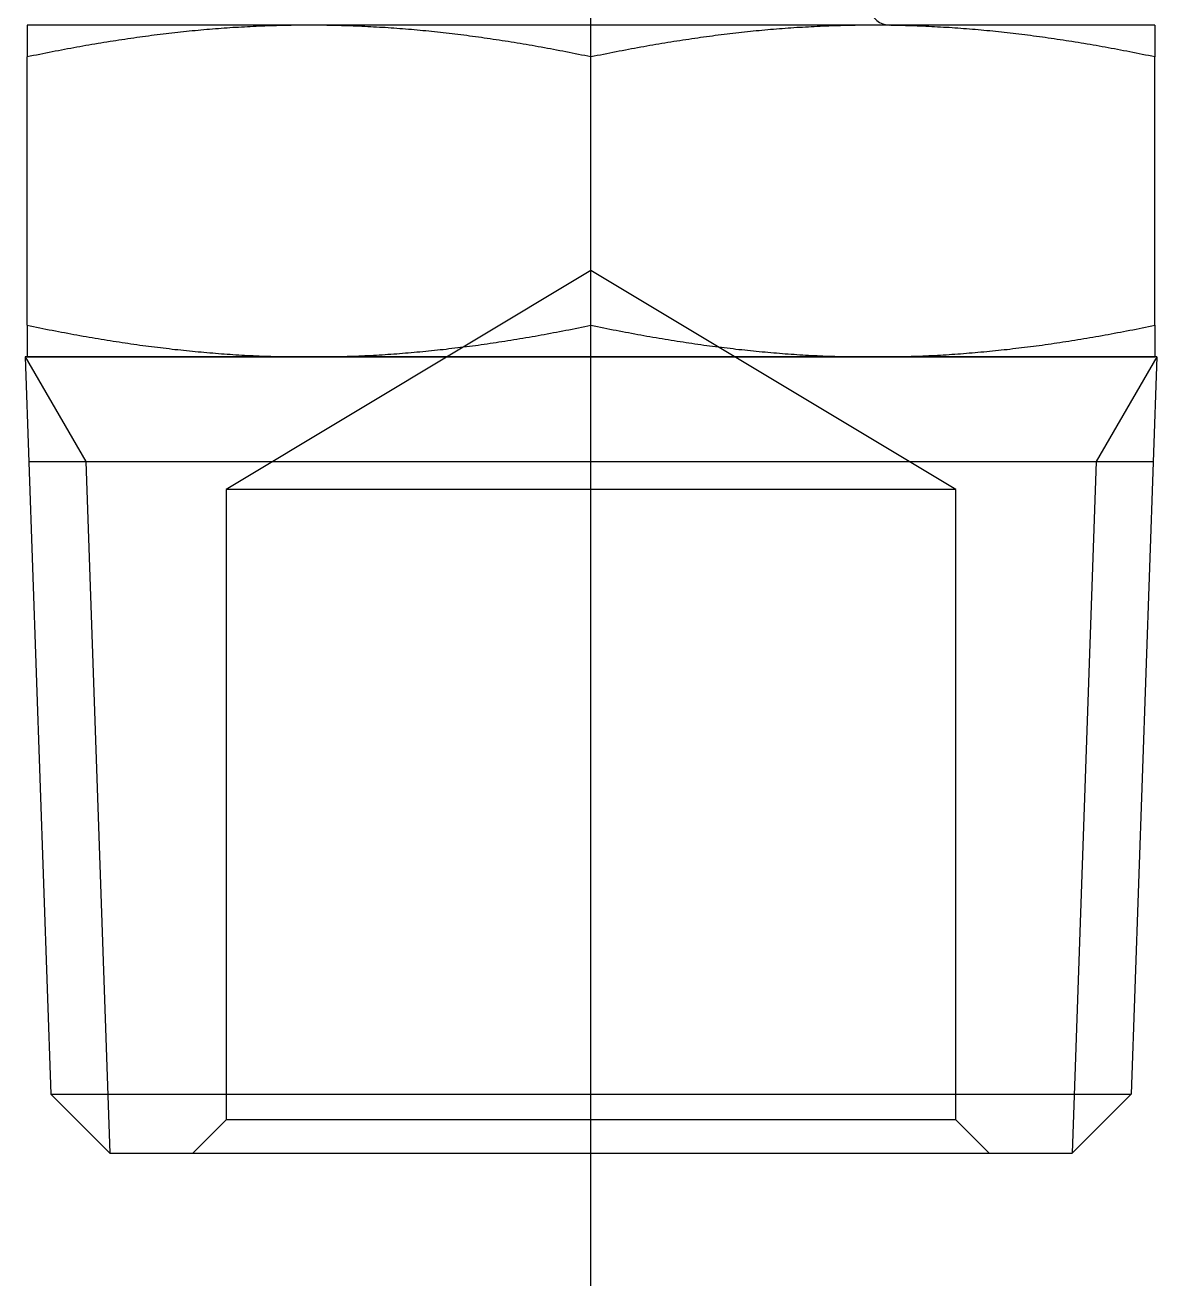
# Model space of a CAD drawing. Extents: x -36.1 to 45, y -45.6 to 7.6.
# Drawn here: x 27.94 to 45, y -26.9 to -7.9 of the extents above; entities that cross this region are included whole.
import ezdxf

# ---------------------------------------------------------------- set-up
doc = ezdxf.new("R2010")
doc.units = 0
doc.linetypes.add('CENTER', pattern=[50.8, 31.75, -6.35, 6.35, -6.35])
doc.linetypes.add('DASHED', pattern=[19.05, 12.7, -6.35])
doc.layers.get('0').update_dxf_attribs({"linetype": 'CONTINUOUS'})
doc.layers.add('CENTER', color=1, linetype='CENTER')

msp = doc.modelspace()

# ---------------------------------------------------------------- linework, layer by layer
at = {"color": 7, "linetype": 'CONTINUOUS'}
for p, q in [((32.218, -7.9), (27.968, -7.9)), ((27.968, -7.9), (27.968, -8.379)), ((40.718, -7.9), (32.218, -7.9)), ((44.968, -7.9), (40.718, -7.9)), ((44.968, -7.9), (44.968, -8.379)), ((27.968, -12.421), (27.968, -8.379)), ((36.468, -12.421), (36.468, -8.379)), ((44.968, -12.421), (44.968, -8.379)), ((27.968, -12.421), (27.968, -12.9)), ((44.968, -12.421), (44.968, -12.9)), ((44.996, -12.9), (27.94, -12.9)), ((27.94, -12.9), (28.328, -24.013)), ((27.968, -12.9), (32.218, -12.9)), ((32.218, -12.9), (40.718, -12.9)), ((40.718, -12.9), (44.968, -12.9)), ((44.996, -12.9), (44.608, -24.013)), ((27.995, -14.478), (44.941, -14.478)), ((28.328, -24.013), (44.608, -24.013)), ((29.215, -24.9), (28.328, -24.013)), ((43.721, -24.9), (44.608, -24.013)), ((29.215, -24.9), (43.721, -24.9))]:
    msp.add_line(p, q, dxfattribs=at)
at = {"color": 3, "linetype": 'DASHED'}
for p, q in [((36.468, -11.595), (30.968, -14.9)), ((41.968, -14.9), (36.468, -11.595)), ((30.968, -14.9), (30.968, -24.4)), ((41.968, -14.9), (30.968, -14.9)), ((41.968, -24.4), (41.968, -14.9)), ((30.968, -24.4), (30.468, -24.9)), ((41.968, -24.4), (30.968, -24.4)), ((42.468, -24.9), (41.968, -24.4))]:
    msp.add_line(p, q, dxfattribs=at)
at = {"color": 3, "linetype": 'CONTINUOUS'}
for p, q in [((27.94, -12.9), (28.851, -14.478)), ((44.996, -12.9), (44.085, -14.478)), ((28.851, -14.478), (29.215, -24.9)), ((44.085, -14.478), (43.721, -24.9))]:
    msp.add_line(p, q, dxfattribs=at)
at = {"color": 7}
for points in [[(32.218, -7.9, 0), (32.173, -7.9, 0), (32.128, -7.9, 0), (32.084, -7.901, 0), (32.039, -7.901, 0), (31.994, -7.901, 0), (31.95, -7.902, 0), (31.905, -7.903, 0), (31.861, -7.904, 0), (31.817, -7.905, 0), (31.773, -7.906, 0), (31.728, -7.907, 0), (31.684, -7.908, 0), (31.64, -7.91, 0), (31.596, -7.911, 0), (31.552, -7.913, 0), (31.508, -7.914, 0), (31.464, -7.916, 0), (31.42, -7.918, 0), (31.376, -7.92, 0), (31.332, -7.922, 0), (31.288, -7.925, 0), (31.244, -7.927, 0), (31.201, -7.929, 0), (31.157, -7.932, 0), (31.113, -7.935, 0), (31.069, -7.937, 0), (31.026, -7.94, 0), (30.982, -7.943, 0), (30.938, -7.946, 0), (30.894, -7.95, 0), (30.851, -7.953, 0), (30.807, -7.956, 0), (30.763, -7.96, 0), (30.72, -7.963, 0), (30.676, -7.967, 0), (30.632, -7.971, 0), (30.588, -7.975, 0), (30.545, -7.979, 0), (30.501, -7.983, 0), (30.457, -7.987, 0), (30.413, -7.992, 0), (30.369, -7.996, 0), (30.326, -8.001, 0), (30.282, -8.005, 0), (30.238, -8.01, 0), (30.194, -8.015, 0), (30.15, -8.02, 0), (30.106, -8.025, 0), (30.062, -8.03, 0), (30.018, -8.035, 0), (29.974, -8.041, 0), (29.93, -8.046, 0), (29.886, -8.052, 0), (29.842, -8.057, 0), (29.797, -8.063, 0), (29.753, -8.069, 0), (29.709, -8.075, 0), (29.665, -8.081, 0), (29.62, -8.087, 0), (29.576, -8.093, 0), (29.531, -8.1, 0), (29.486, -8.106, 0), (29.442, -8.113, 0), (29.397, -8.119, 0), (29.352, -8.126, 0), (29.308, -8.133, 0), (29.263, -8.14, 0), (29.218, -8.147, 0), (29.172, -8.154, 0), (29.127, -8.162, 0), (29.082, -8.169, 0), (29.037, -8.177, 0), (28.991, -8.184, 0), (28.946, -8.192, 0), (28.9, -8.2, 0), (28.855, -8.208, 0), (28.809, -8.216, 0), (28.763, -8.224, 0), (28.717, -8.232, 0), (28.671, -8.24, 0), (28.625, -8.249, 0), (28.579, -8.257, 0), (28.533, -8.266, 0), (28.486, -8.275, 0), (28.44, -8.284, 0), (28.393, -8.293, 0), (28.346, -8.302, 0), (28.299, -8.311, 0), (28.252, -8.32, 0), (28.205, -8.33, 0), (28.158, -8.339, 0), (28.111, -8.349, 0), (28.063, -8.359, 0), (28.016, -8.369, 0), (27.968, -8.379, 0)], [(36.468, -8.379, 0), (36.42, -8.369, 0), (36.373, -8.359, 0), (36.325, -8.349, 0), (36.278, -8.339, 0), (36.231, -8.33, 0), (36.184, -8.32, 0), (36.137, -8.311, 0), (36.09, -8.302, 0), (36.043, -8.293, 0), (35.996, -8.284, 0), (35.95, -8.275, 0), (35.903, -8.266, 0), (35.857, -8.257, 0), (35.811, -8.249, 0), (35.765, -8.24, 0), (35.719, -8.232, 0), (35.673, -8.224, 0), (35.627, -8.216, 0), (35.581, -8.208, 0), (35.536, -8.2, 0), (35.49, -8.192, 0), (35.445, -8.184, 0), (35.399, -8.177, 0), (35.354, -8.169, 0), (35.309, -8.162, 0), (35.264, -8.154, 0), (35.218, -8.147, 0), (35.173, -8.14, 0), (35.129, -8.133, 0), (35.084, -8.126, 0), (35.039, -8.119, 0), (34.994, -8.113, 0), (34.95, -8.106, 0), (34.905, -8.1, 0), (34.86, -8.093, 0), (34.816, -8.087, 0), (34.772, -8.081, 0), (34.727, -8.075, 0), (34.683, -8.069, 0), (34.639, -8.063, 0), (34.594, -8.057, 0), (34.55, -8.052, 0), (34.506, -8.046, 0), (34.462, -8.041, 0), (34.418, -8.035, 0), (34.374, -8.03, 0), (34.33, -8.025, 0), (34.286, -8.02, 0), (34.242, -8.015, 0), (34.198, -8.01, 0), (34.154, -8.005, 0), (34.11, -8.001, 0), (34.066, -7.996, 0), (34.023, -7.992, 0), (33.979, -7.987, 0), (33.935, -7.983, 0), (33.891, -7.979, 0), (33.848, -7.975, 0), (33.804, -7.971, 0), (33.76, -7.967, 0), (33.717, -7.963, 0), (33.673, -7.96, 0), (33.629, -7.956, 0), (33.585, -7.953, 0), (33.542, -7.95, 0), (33.498, -7.946, 0), (33.454, -7.943, 0), (33.41, -7.94, 0), (33.367, -7.937, 0), (33.323, -7.935, 0), (33.279, -7.932, 0), (33.236, -7.929, 0), (33.192, -7.927, 0), (33.148, -7.925, 0), (33.104, -7.922, 0), (33.06, -7.92, 0), (33.016, -7.918, 0), (32.972, -7.916, 0), (32.928, -7.914, 0), (32.884, -7.913, 0), (32.84, -7.911, 0), (32.796, -7.91, 0), (32.752, -7.908, 0), (32.708, -7.907, 0), (32.664, -7.906, 0), (32.619, -7.905, 0), (32.575, -7.904, 0), (32.531, -7.903, 0), (32.486, -7.902, 0), (32.442, -7.901, 0), (32.397, -7.901, 0), (32.352, -7.901, 0), (32.308, -7.9, 0), (32.263, -7.9, 0), (32.218, -7.9, 0)], [(40.718, -7.9, 0), (40.673, -7.9, 0), (40.628, -7.9, 0), (40.584, -7.901, 0), (40.539, -7.901, 0), (40.495, -7.901, 0), (40.45, -7.902, 0), (40.406, -7.903, 0), (40.361, -7.904, 0), (40.317, -7.905, 0), (40.273, -7.906, 0), (40.228, -7.907, 0), (40.184, -7.908, 0), (40.14, -7.91, 0), (40.096, -7.911, 0), (40.052, -7.913, 0), (40.008, -7.914, 0), (39.964, -7.916, 0), (39.92, -7.918, 0), (39.876, -7.92, 0), (39.832, -7.922, 0), (39.788, -7.925, 0), (39.744, -7.927, 0), (39.7, -7.929, 0), (39.657, -7.932, 0), (39.613, -7.935, 0), (39.569, -7.937, 0), (39.526, -7.94, 0), (39.482, -7.943, 0), (39.438, -7.946, 0), (39.394, -7.95, 0), (39.351, -7.953, 0), (39.307, -7.956, 0), (39.263, -7.96, 0), (39.219, -7.963, 0), (39.176, -7.967, 0), (39.132, -7.971, 0), (39.088, -7.975, 0), (39.045, -7.979, 0), (39.001, -7.983, 0), (38.957, -7.987, 0), (38.913, -7.992, 0), (38.87, -7.996, 0), (38.826, -8.001, 0), (38.782, -8.005, 0), (38.738, -8.01, 0), (38.694, -8.015, 0), (38.65, -8.02, 0), (38.606, -8.025, 0), (38.562, -8.03, 0), (38.518, -8.035, 0), (38.474, -8.041, 0), (38.43, -8.046, 0), (38.386, -8.052, 0), (38.342, -8.057, 0), (38.297, -8.063, 0), (38.253, -8.069, 0), (38.209, -8.075, 0), (38.165, -8.081, 0), (38.12, -8.087, 0), (38.076, -8.093, 0), (38.031, -8.1, 0), (37.986, -8.106, 0), (37.942, -8.113, 0), (37.897, -8.119, 0), (37.852, -8.126, 0), (37.807, -8.133, 0), (37.763, -8.14, 0), (37.718, -8.147, 0), (37.672, -8.154, 0), (37.627, -8.162, 0), (37.582, -8.169, 0), (37.537, -8.177, 0), (37.491, -8.184, 0), (37.446, -8.192, 0), (37.4, -8.2, 0), (37.355, -8.208, 0), (37.309, -8.216, 0), (37.263, -8.224, 0), (37.217, -8.232, 0), (37.171, -8.24, 0), (37.125, -8.249, 0), (37.079, -8.257, 0), (37.033, -8.266, 0), (36.986, -8.275, 0), (36.94, -8.284, 0), (36.893, -8.293, 0), (36.846, -8.302, 0), (36.799, -8.311, 0), (36.752, -8.32, 0), (36.705, -8.33, 0), (36.658, -8.339, 0), (36.611, -8.349, 0), (36.563, -8.359, 0), (36.516, -8.369, 0), (36.468, -8.379, 0)], [(44.968, -8.379, 0), (44.92, -8.369, 0), (44.873, -8.359, 0), (44.825, -8.349, 0), (44.778, -8.339, 0), (44.731, -8.33, 0), (44.684, -8.32, 0), (44.637, -8.311, 0), (44.59, -8.302, 0), (44.543, -8.293, 0), (44.496, -8.284, 0), (44.45, -8.275, 0), (44.403, -8.266, 0), (44.357, -8.257, 0), (44.311, -8.249, 0), (44.265, -8.24, 0), (44.219, -8.232, 0), (44.173, -8.224, 0), (44.127, -8.216, 0), (44.081, -8.208, 0), (44.036, -8.2, 0), (43.99, -8.192, 0), (43.945, -8.184, 0), (43.899, -8.177, 0), (43.854, -8.169, 0), (43.809, -8.162, 0), (43.764, -8.154, 0), (43.718, -8.147, 0), (43.673, -8.14, 0), (43.629, -8.133, 0), (43.584, -8.126, 0), (43.539, -8.119, 0), (43.494, -8.113, 0), (43.45, -8.106, 0), (43.405, -8.1, 0), (43.36, -8.093, 0), (43.316, -8.087, 0), (43.272, -8.081, 0), (43.227, -8.075, 0), (43.183, -8.069, 0), (43.139, -8.063, 0), (43.094, -8.057, 0), (43.05, -8.052, 0), (43.006, -8.046, 0), (42.962, -8.041, 0), (42.918, -8.035, 0), (42.874, -8.03, 0), (42.83, -8.025, 0), (42.786, -8.02, 0), (42.742, -8.015, 0), (42.698, -8.01, 0), (42.654, -8.005, 0), (42.61, -8.001, 0), (42.566, -7.996, 0), (42.523, -7.992, 0), (42.479, -7.987, 0), (42.435, -7.983, 0), (42.391, -7.979, 0), (42.348, -7.975, 0), (42.304, -7.971, 0), (42.26, -7.967, 0), (42.217, -7.963, 0), (42.173, -7.96, 0), (42.129, -7.956, 0), (42.085, -7.953, 0), (42.042, -7.95, 0), (41.998, -7.946, 0), (41.954, -7.943, 0), (41.91, -7.94, 0), (41.867, -7.937, 0), (41.823, -7.935, 0), (41.779, -7.932, 0), (41.736, -7.929, 0), (41.692, -7.927, 0), (41.648, -7.925, 0), (41.604, -7.922, 0), (41.56, -7.92, 0), (41.516, -7.918, 0), (41.472, -7.916, 0), (41.428, -7.914, 0), (41.384, -7.913, 0), (41.34, -7.911, 0), (41.296, -7.91, 0), (41.252, -7.908, 0), (41.208, -7.907, 0), (41.164, -7.906, 0), (41.119, -7.905, 0), (41.075, -7.904, 0), (41.031, -7.903, 0), (40.986, -7.902, 0), (40.942, -7.901, 0), (40.897, -7.901, 0), (40.852, -7.901, 0), (40.808, -7.9, 0), (40.763, -7.9, 0), (40.718, -7.9, 0)], [(27.968, -12.421, 0), (28.016, -12.431, 0), (28.064, -12.441, 0), (28.111, -12.451, 0), (28.159, -12.461, 0), (28.206, -12.47, 0), (28.253, -12.48, 0), (28.3, -12.489, 0), (28.347, -12.498, 0), (28.394, -12.508, 0), (28.441, -12.517, 0), (28.487, -12.525, 0), (28.534, -12.534, 0), (28.58, -12.543, 0), (28.627, -12.551, 0), (28.673, -12.56, 0), (28.719, -12.568, 0), (28.765, -12.576, 0), (28.811, -12.585, 0), (28.857, -12.593, 0), (28.902, -12.601, 0), (28.948, -12.608, 0), (28.993, -12.616, 0), (29.039, -12.624, 0), (29.084, -12.631, 0), (29.129, -12.639, 0), (29.175, -12.646, 0), (29.22, -12.653, 0), (29.265, -12.66, 0), (29.31, -12.667, 0), (29.355, -12.674, 0), (29.399, -12.681, 0), (29.444, -12.688, 0), (29.489, -12.694, 0), (29.534, -12.701, 0), (29.578, -12.707, 0), (29.623, -12.713, 0), (29.667, -12.72, 0), (29.712, -12.726, 0), (29.756, -12.732, 0), (29.8, -12.737, 0), (29.844, -12.743, 0), (29.889, -12.749, 0), (29.933, -12.754, 0), (29.977, -12.76, 0), (30.021, -12.765, 0), (30.065, -12.77, 0), (30.109, -12.775, 0), (30.153, -12.781, 0), (30.197, -12.786, 0), (30.241, -12.79, 0), (30.285, -12.795, 0), (30.328, -12.8, 0), (30.372, -12.804, 0), (30.416, -12.809, 0), (30.46, -12.813, 0), (30.503, -12.817, 0), (30.547, -12.821, 0), (30.591, -12.825, 0), (30.634, -12.829, 0), (30.678, -12.833, 0), (30.722, -12.837, 0), (30.766, -12.84, 0), (30.809, -12.844, 0), (30.853, -12.847, 0), (30.897, -12.851, 0), (30.94, -12.854, 0), (30.984, -12.857, 0), (31.028, -12.86, 0), (31.071, -12.863, 0), (31.115, -12.866, 0), (31.159, -12.868, 0), (31.203, -12.871, 0), (31.246, -12.873, 0), (31.29, -12.876, 0), (31.334, -12.878, 0), (31.378, -12.88, 0), (31.421, -12.882, 0), (31.465, -12.884, 0), (31.509, -12.886, 0), (31.553, -12.887, 0), (31.597, -12.889, 0), (31.641, -12.89, 0), (31.685, -12.892, 0), (31.729, -12.893, 0), (31.773, -12.894, 0), (31.818, -12.895, 0), (31.862, -12.896, 0), (31.906, -12.897, 0), (31.951, -12.898, 0), (31.995, -12.899, 0), (32.039, -12.899, 0), (32.084, -12.899, 0), (32.129, -12.9, 0), (32.173, -12.9, 0), (32.218, -12.9, 0)], [(32.218, -12.9, 0), (32.263, -12.9, 0), (32.307, -12.9, 0), (32.352, -12.899, 0), (32.397, -12.899, 0), (32.441, -12.899, 0), (32.486, -12.898, 0), (32.53, -12.897, 0), (32.574, -12.896, 0), (32.618, -12.895, 0), (32.663, -12.894, 0), (32.707, -12.893, 0), (32.751, -12.892, 0), (32.795, -12.89, 0), (32.839, -12.889, 0), (32.883, -12.887, 0), (32.927, -12.886, 0), (32.971, -12.884, 0), (33.015, -12.882, 0), (33.058, -12.88, 0), (33.102, -12.878, 0), (33.146, -12.876, 0), (33.19, -12.873, 0), (33.234, -12.871, 0), (33.277, -12.868, 0), (33.321, -12.866, 0), (33.365, -12.863, 0), (33.408, -12.86, 0), (33.452, -12.857, 0), (33.496, -12.854, 0), (33.539, -12.851, 0), (33.583, -12.847, 0), (33.627, -12.844, 0), (33.67, -12.84, 0), (33.714, -12.837, 0), (33.758, -12.833, 0), (33.801, -12.829, 0), (33.845, -12.825, 0), (33.889, -12.821, 0), (33.933, -12.817, 0), (33.976, -12.813, 0), (34.02, -12.809, 0), (34.064, -12.804, 0), (34.108, -12.8, 0), (34.152, -12.795, 0), (34.195, -12.79, 0), (34.239, -12.786, 0), (34.283, -12.781, 0), (34.327, -12.775, 0), (34.371, -12.77, 0), (34.415, -12.765, 0), (34.459, -12.76, 0), (34.503, -12.754, 0), (34.547, -12.749, 0), (34.592, -12.743, 0), (34.636, -12.737, 0), (34.68, -12.732, 0), (34.725, -12.726, 0), (34.769, -12.72, 0), (34.813, -12.713, 0), (34.858, -12.707, 0), (34.903, -12.701, 0), (34.947, -12.694, 0), (34.992, -12.688, 0), (35.037, -12.681, 0), (35.081, -12.674, 0), (35.126, -12.667, 0), (35.171, -12.66, 0), (35.216, -12.653, 0), (35.261, -12.646, 0), (35.307, -12.639, 0), (35.352, -12.631, 0), (35.397, -12.624, 0), (35.443, -12.616, 0), (35.488, -12.608, 0), (35.534, -12.601, 0), (35.58, -12.593, 0), (35.625, -12.585, 0), (35.671, -12.576, 0), (35.717, -12.568, 0), (35.763, -12.56, 0), (35.809, -12.551, 0), (35.856, -12.543, 0), (35.902, -12.534, 0), (35.949, -12.525, 0), (35.995, -12.517, 0), (36.042, -12.508, 0), (36.089, -12.498, 0), (36.136, -12.489, 0), (36.183, -12.48, 0), (36.23, -12.47, 0), (36.278, -12.461, 0), (36.325, -12.451, 0), (36.373, -12.441, 0), (36.42, -12.431, 0), (36.468, -12.421, 0)], [(36.468, -12.421, 0), (36.516, -12.431, 0), (36.564, -12.441, 0), (36.611, -12.451, 0), (36.659, -12.461, 0), (36.706, -12.47, 0), (36.753, -12.48, 0), (36.8, -12.489, 0), (36.847, -12.498, 0), (36.894, -12.508, 0), (36.941, -12.517, 0), (36.987, -12.525, 0), (37.034, -12.534, 0), (37.08, -12.543, 0), (37.127, -12.551, 0), (37.173, -12.56, 0), (37.219, -12.568, 0), (37.265, -12.576, 0), (37.311, -12.585, 0), (37.356, -12.593, 0), (37.402, -12.601, 0), (37.448, -12.608, 0), (37.493, -12.616, 0), (37.539, -12.624, 0), (37.584, -12.631, 0), (37.629, -12.639, 0), (37.675, -12.646, 0), (37.72, -12.653, 0), (37.765, -12.66, 0), (37.81, -12.667, 0), (37.855, -12.674, 0), (37.9, -12.681, 0), (37.944, -12.688, 0), (37.989, -12.694, 0), (38.034, -12.701, 0), (38.078, -12.707, 0), (38.123, -12.713, 0), (38.167, -12.72, 0), (38.212, -12.726, 0), (38.256, -12.732, 0), (38.3, -12.737, 0), (38.344, -12.743, 0), (38.389, -12.749, 0), (38.433, -12.754, 0), (38.477, -12.76, 0), (38.521, -12.765, 0), (38.565, -12.77, 0), (38.609, -12.775, 0), (38.653, -12.781, 0), (38.697, -12.786, 0), (38.741, -12.79, 0), (38.785, -12.795, 0), (38.828, -12.8, 0), (38.872, -12.804, 0), (38.916, -12.809, 0), (38.96, -12.813, 0), (39.003, -12.817, 0), (39.047, -12.821, 0), (39.091, -12.825, 0), (39.135, -12.829, 0), (39.178, -12.833, 0), (39.222, -12.837, 0), (39.266, -12.84, 0), (39.309, -12.844, 0), (39.353, -12.847, 0), (39.397, -12.851, 0), (39.44, -12.854, 0), (39.484, -12.857, 0), (39.528, -12.86, 0), (39.571, -12.863, 0), (39.615, -12.866, 0), (39.659, -12.868, 0), (39.703, -12.871, 0), (39.746, -12.873, 0), (39.79, -12.876, 0), (39.834, -12.878, 0), (39.878, -12.88, 0), (39.921, -12.882, 0), (39.965, -12.884, 0), (40.009, -12.886, 0), (40.053, -12.887, 0), (40.097, -12.889, 0), (40.141, -12.89, 0), (40.185, -12.892, 0), (40.229, -12.893, 0), (40.273, -12.894, 0), (40.318, -12.895, 0), (40.362, -12.896, 0), (40.406, -12.897, 0), (40.451, -12.898, 0), (40.495, -12.899, 0), (40.539, -12.899, 0), (40.584, -12.899, 0), (40.629, -12.9, 0), (40.673, -12.9, 0), (40.718, -12.9, 0)], [(40.718, -12.9, 0), (40.763, -12.9, 0), (40.807, -12.9, 0), (40.852, -12.899, 0), (40.897, -12.899, 0), (40.941, -12.899, 0), (40.986, -12.898, 0), (41.03, -12.897, 0), (41.074, -12.896, 0), (41.118, -12.895, 0), (41.163, -12.894, 0), (41.207, -12.893, 0), (41.251, -12.892, 0), (41.295, -12.89, 0), (41.339, -12.889, 0), (41.383, -12.887, 0), (41.427, -12.886, 0), (41.471, -12.884, 0), (41.515, -12.882, 0), (41.558, -12.88, 0), (41.602, -12.878, 0), (41.646, -12.876, 0), (41.69, -12.873, 0), (41.734, -12.871, 0), (41.777, -12.868, 0), (41.821, -12.866, 0), (41.865, -12.863, 0), (41.908, -12.86, 0), (41.952, -12.857, 0), (41.996, -12.854, 0), (42.039, -12.851, 0), (42.083, -12.847, 0), (42.127, -12.844, 0), (42.17, -12.84, 0), (42.214, -12.837, 0), (42.258, -12.833, 0), (42.301, -12.829, 0), (42.345, -12.825, 0), (42.389, -12.821, 0), (42.433, -12.817, 0), (42.476, -12.813, 0), (42.52, -12.809, 0), (42.564, -12.804, 0), (42.608, -12.8, 0), (42.652, -12.795, 0), (42.695, -12.79, 0), (42.739, -12.786, 0), (42.783, -12.781, 0), (42.827, -12.775, 0), (42.871, -12.77, 0), (42.915, -12.765, 0), (42.959, -12.76, 0), (43.003, -12.754, 0), (43.047, -12.749, 0), (43.092, -12.743, 0), (43.136, -12.737, 0), (43.18, -12.732, 0), (43.225, -12.726, 0), (43.269, -12.72, 0), (43.313, -12.713, 0), (43.358, -12.707, 0), (43.403, -12.701, 0), (43.447, -12.694, 0), (43.492, -12.688, 0), (43.537, -12.681, 0), (43.581, -12.674, 0), (43.626, -12.667, 0), (43.671, -12.66, 0), (43.716, -12.653, 0), (43.761, -12.646, 0), (43.807, -12.639, 0), (43.852, -12.631, 0), (43.897, -12.624, 0), (43.943, -12.616, 0), (43.988, -12.608, 0), (44.034, -12.601, 0), (44.08, -12.593, 0), (44.125, -12.585, 0), (44.171, -12.576, 0), (44.217, -12.568, 0), (44.263, -12.56, 0), (44.309, -12.551, 0), (44.356, -12.543, 0), (44.402, -12.534, 0), (44.449, -12.525, 0), (44.495, -12.517, 0), (44.542, -12.508, 0), (44.589, -12.498, 0), (44.636, -12.489, 0), (44.683, -12.48, 0), (44.73, -12.47, 0), (44.778, -12.461, 0), (44.825, -12.451, 0), (44.873, -12.441, 0), (44.92, -12.431, 0), (44.968, -12.421, 0)]]:
    msp.add_polyline3d(points, dxfattribs=at)
at = {"color": 7, "linetype": 'CONTINUOUS'}
msp.add_arc((40.969, -7.6), 0.3, 190.1247, 270, dxfattribs=at)
at = {"layer": 'CENTER', "color": 1, "linetype": 'CENTER'}
msp.add_line((36.468, -26.9), (36.468, 7.6), dxfattribs=at)

doc.saveas('drawing.dxf')
